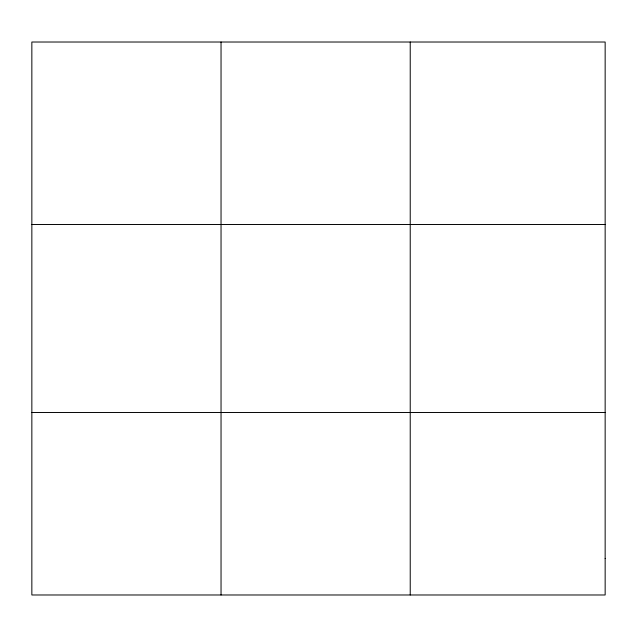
<?xml version="1.0" encoding="UTF-8"?>
<svg xmlns="http://www.w3.org/2000/svg" width="637" height="637" viewBox="0 0 637 637"><rect width="100%" height="100%" fill="white"/><g stroke="black" fill="none" stroke-linecap="round" stroke-linejoin="round"><path stroke-width="0.96" d="M221.039 42.018L221.039 594.982M410.228 42.018L410.228 594.982M31.85 224.495L605.15 224.495M31.85 412.505L605.15 412.505M605.15 558.49L605.15 594.982L31.85 594.982L31.85 42.018L605.15 42.018L605.15 558.49"/></g></svg>
